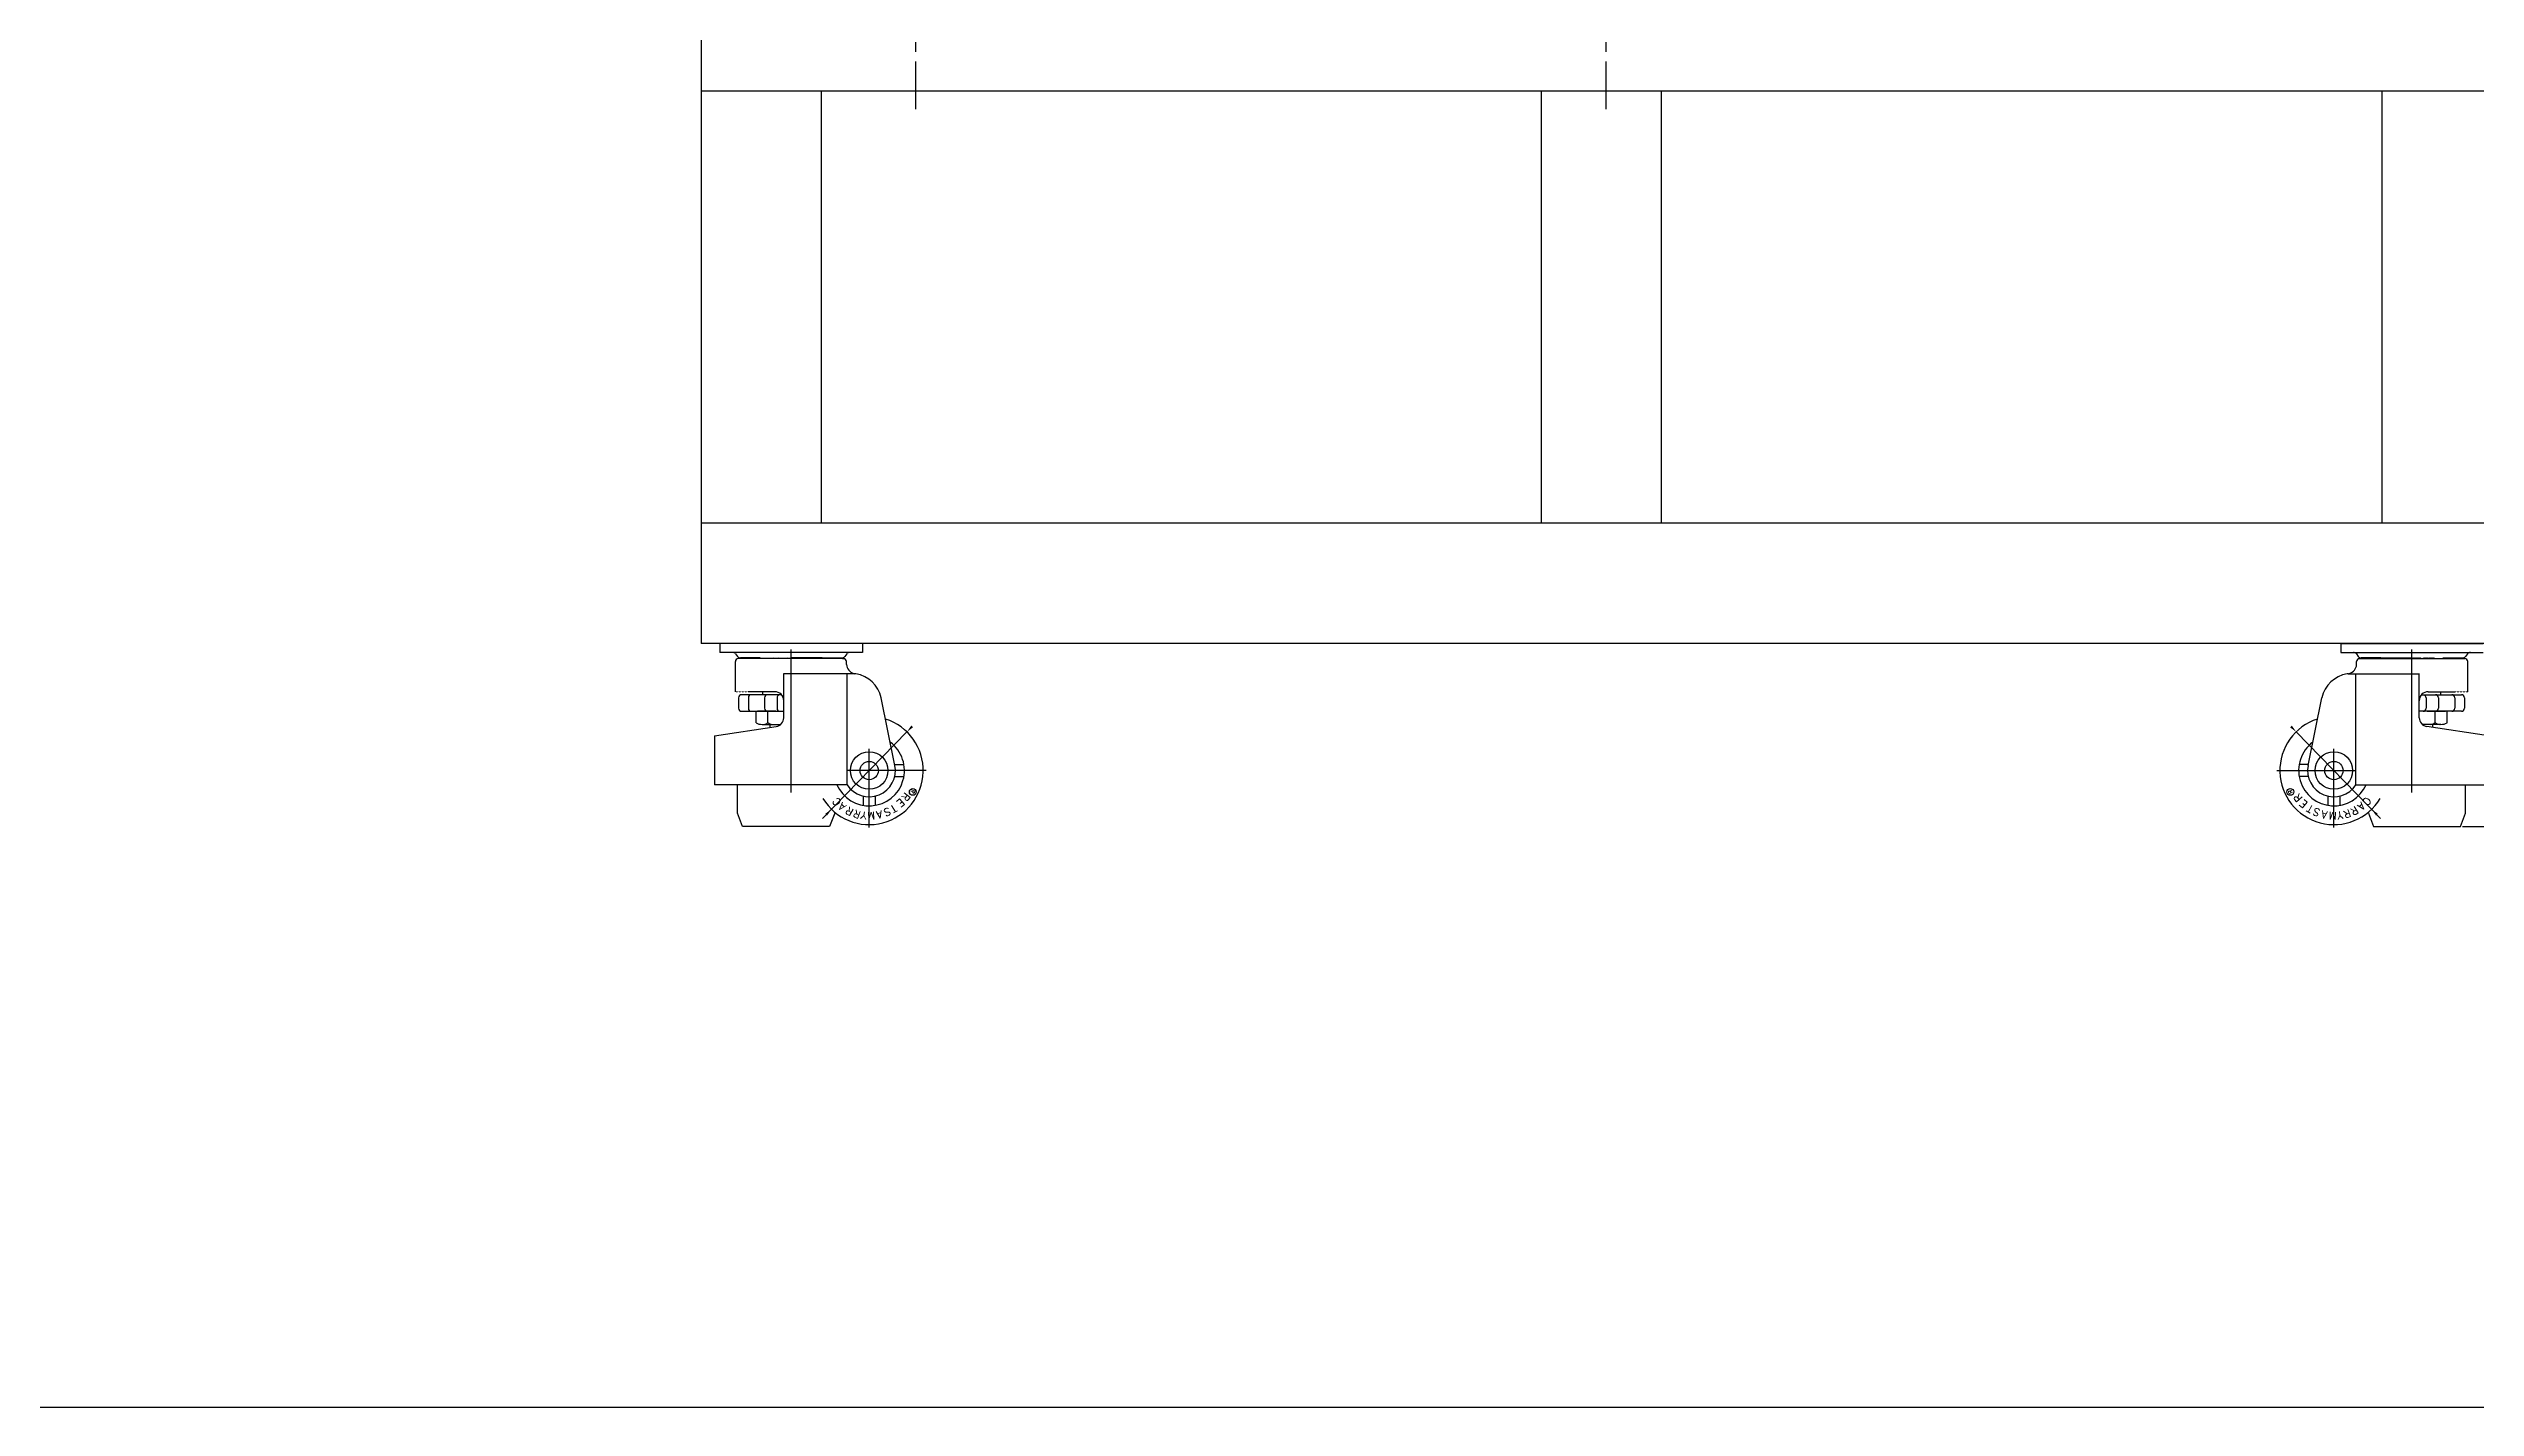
# Model space of a CAD drawing. Header units: millimetres. Extents: x 30636 to 38225, y -21023 to -5848.
# Drawn here: x 35798 to 37415, y -9767 to -8862 of the extents above; entities that cross this region are included whole.
import ezdxf

# ---------------------------------------------------------------- set-up
doc = ezdxf.new("R2010")
doc.units = ezdxf.units.MM
for name, pattern in [('CENTER', [50.8, 31.75, -6.35, 6.35, -6.35]), ('HIDDEN', [0.375, 0.25, -0.125]), ('SLD-실선', [0])]:
    doc.linetypes.add(name, pattern=pattern)
doc.layers.add('CL', color=1, linetype='CENTER')
doc.styles.add('ADESK1', font='simplex.shx')
doc.styles.add('ROMANS', font='romans.shx', dxfattribs={"height": 3})
doc.styles.get("Standard").update_dxf_attribs({"font": 'arial.ttf', "oblique": 15, "height": 10})
doc.dimstyles.new('ISO-25', dxfattribs={"dimtxt": 10, "dimasz": 2.5, "dimexe": 1.25, "dimexo": 0.625, "dimtad": 1, "dimtxsty": 'Standard', "dimcen": 2.5, "dimclrd": 1, "dimclre": 1, "dimclrt": 1, "dimadec": 0, "dimazin": 0, "dimtfac": 1, "dimtmove": 0, "dimatfit": 3, "dimfxl": 1, "dimtfillclr": 1, "dimarcsym": 0})

# ---------------------------------------------------------------- blocks, each defined once
blk = doc.blocks.new('*D1128')
at = {"color": 1, "lineweight": -2, "transparency": 16777216}
for p, q in [((37434.3, -8798), (37579.6, -8798)), ((37577.1, -8803), (37577.1, -9375)), ((37406.7, -9380), (37579.6, -9380))]:
    blk.add_line(p, q, dxfattribs=at)
at = {"color": 1, "transparency": 16777216}
for points in [[(37576.2, -8803), (37577.9, -8803), (37577.1, -8798)], [(37576.2, -9375), (37577.9, -9375), (37577.1, -9380)]]:
    blk.add_solid(points, dxfattribs=at)
at = {"layer": 'Defpoints', "color": 0, "transparency": 16777216}
for p in [(37433.1, -8798), (37405.4, -9380), (37577.1, -9380)]:
    blk.add_point(p, dxfattribs=at)
at = {"color": 1, "transparency": 16777216, "insert": (37565.8, -9089), "char_height": 20, "attachment_point": 5, "rotation": 90, "style": 'ADESK1'}
blk.add_mtext('582', dxfattribs=at)

msp = doc.modelspace()

# ---------------------------------------------------------------- linework, layer by layer
at = {"color": 1, "linetype": 'CENTER'}
for p, q in [((36376.0653, -8902.15238), (36376.0653, -8077.41833)), ((36836.0653, -8902.15238), (36836.0653, -8077.41833))]:
    msp.add_line(p, q, dxfattribs=at)
for p, q in [((36233.0653, -8797.98136), (36233.0653, -9257.98138)), ((36233.0653, -8889.98136), (37433.0653, -8889.98136)), ((36313.0653, -8889.98136), (36313.0653, -9177.98138)), ((36793.0653, -9177.98138), (36793.0653, -8889.98136)), ((36873.0653, -9177.98138), (36873.0653, -8889.98136)), ((37353.0653, -8889.98136), (37353.0653, -9177.98138)), ((36257.32548, -9370.94186), (36257.32548, -9352.12186)), ((37408.80513, -9370.94186), (37408.80513, -9352.12186))]:
    msp.add_line(p, q)
at = {"color": 7, "linetype": 'SLD-실선', "lineweight": 25}
for p, q in [((37433.0653, -9177.98138), (36233.0653, -9177.98138)), ((37433.0653, -9257.98138), (36233.0653, -9257.98138))]:
    msp.add_line(p, q, dxfattribs=at)
at = {"lineweight": 25}
for p, q in [((36273.0653, -9257.98138), (36245.60409, -9257.98138)), ((36340.52652, -9257.98138), (36293.0653, -9257.98138)), ((37325.60409, -9257.98138), (37373.0653, -9257.98138)), ((37393.0653, -9257.98138), (37420.52652, -9257.98138)), ((36272.45279, -9267.66138), (36259.30942, -9267.66138)), ((36313.67782, -9267.66138), (36326.82119, -9267.66138)), ((37352.45279, -9267.66138), (37339.30942, -9267.66138)), ((37393.67782, -9267.66138), (37406.82119, -9267.66138))]:
    msp.add_line(p, q, dxfattribs=at)
at = {"color": 0, "linetype": 'ByBlock', "lineweight": 25, "ltscale": 0.3}
for p, q in [((36245.60409, -9257.98138), (36245.60409, -9263.98387)), ((36340.52652, -9263.98387), (36245.60409, -9263.98387)), ((36256.05129, -9264.98387), (36257.30942, -9266.66138)), ((36330.07932, -9264.98387), (36328.82119, -9266.66138)), ((36340.52652, -9257.98138), (36340.52652, -9263.98387)), ((37325.60409, -9257.98138), (37325.60409, -9263.98387)), ((37325.60409, -9263.98387), (37420.52652, -9263.98387)), ((37336.05129, -9264.98387), (37337.30942, -9266.66138)), ((37410.07932, -9264.98387), (37408.82119, -9266.66138))]:
    msp.add_line(p, q, dxfattribs=at)
at = {"color": 7, "linetype": 'ByBlock', "lineweight": 25, "ltscale": 0.3}
for p, q in [((36293.0653, -9257.98138), (36269.94043, -9257.98138)), ((37373.0653, -9257.98138), (37396.19018, -9257.98138))]:
    msp.add_line(p, q, dxfattribs=at)
at = {"color": 6, "linetype": 'CENTER', "lineweight": -2, "ltscale": 3}
for p, q in [((36293.0653, -9357.22878), (36293.0653, -9255.60347)), ((37373.0653, -9357.22878), (37373.0653, -9255.60347)), ((36345.0653, -9380.62186), (36345.0653, -9328.12186)), ((37321.0653, -9380.62186), (37321.0653, -9328.12186)), ((36383.0653, -9342.62186), (36330.5653, -9342.62186)), ((37283.0653, -9342.62186), (37335.5653, -9342.62186))]:
    msp.add_line(p, q, dxfattribs=at)
at = {"color": 0, "linetype": 'ByBlock', "lineweight": -2, "ltscale": 0.3}
for p, q in [((36255.9153, -9290.12186), (36255.9153, -9270.12186)), ((36327.9153, -9268.12186), (36257.9153, -9268.12186)), ((36264.85517, -9268.12186), (36264.60017, -9267.66138)), ((36265.1981, -9268.12186), (36264.9431, -9267.66138)), ((36265.54103, -9268.12186), (36265.28603, -9267.66138)), ((36265.88396, -9268.12186), (36265.62896, -9267.66138)), ((36266.22689, -9268.12186), (36265.97189, -9267.66138)), ((36266.56982, -9268.12186), (36266.31482, -9267.66138)), ((36266.91275, -9268.12186), (36266.65774, -9267.66138)), ((36267.25567, -9268.12186), (36267.00067, -9267.66138)), ((36267.5986, -9268.12186), (36267.3436, -9267.66138)), ((36267.94153, -9268.12186), (36267.68653, -9267.66138)), ((36268.28446, -9268.12186), (36268.02946, -9267.66138)), ((36268.62739, -9268.12186), (36268.37239, -9267.66138)), ((36268.97032, -9268.12186), (36268.71532, -9267.66138)), ((36269.31325, -9268.12186), (36269.05825, -9267.66138)), ((36269.65618, -9268.12186), (36269.40118, -9267.66138)), ((36269.99911, -9268.12186), (36269.74411, -9267.66138)), ((36270.34204, -9268.12186), (36270.08703, -9267.66138)), ((36270.68496, -9268.12186), (36270.42996, -9267.66138)), ((36271.02789, -9268.12186), (36270.77289, -9267.66138)), ((36271.37082, -9268.12186), (36271.11582, -9267.66138)), ((36271.6228, -9267.95761), (36271.45875, -9267.66138)), ((36278.29725, -9267.95761), (36278.4613, -9267.66138)), ((36278.54923, -9268.12186), (36278.80423, -9267.66138)), ((36278.89215, -9268.12186), (36279.14716, -9267.66138)), ((36279.23508, -9268.12186), (36279.49009, -9267.66138)), ((36279.57801, -9268.12186), (36279.83301, -9267.66138)), ((36279.92094, -9268.12186), (36280.17594, -9267.66138)), ((36280.26387, -9268.12186), (36280.51887, -9267.66138)), ((36280.6068, -9268.12186), (36280.8618, -9267.66138)), ((36280.94973, -9268.12186), (36281.20473, -9267.66138)), ((36281.29266, -9268.12186), (36281.54766, -9267.66138)), ((36281.63559, -9268.12186), (36281.89059, -9267.66138)), ((36281.97852, -9268.12186), (36282.23352, -9267.66138)), ((36282.32144, -9268.12186), (36282.57645, -9267.66138)), ((36282.66437, -9268.12186), (36282.91938, -9267.66138)), ((36283.0073, -9268.12186), (36283.2623, -9267.66138)), ((36283.35023, -9268.12186), (36283.60523, -9267.66138)), ((36283.69316, -9268.12186), (36283.94816, -9267.66138)), ((36284.03609, -9268.12186), (36284.29109, -9267.66138)), ((36284.37902, -9268.12186), (36284.63402, -9267.66138)), ((36284.72195, -9268.12186), (36284.97695, -9267.66138)), ((36285.06488, -9268.12186), (36285.31988, -9267.66138)), ((36287.16615, -9267.95761), (36287.3302, -9267.66138)), ((36287.41812, -9268.12186), (36287.67312, -9267.66138)), ((36287.76105, -9268.12186), (36288.01605, -9267.66138)), ((36288.10398, -9268.12186), (36288.35898, -9267.66138)), ((36288.1653, -9307.46163), (36288.1653, -9278.10176)), ((36335.17583, -9278.12186), (36288.1653, -9278.12186)), ((36288.44691, -9268.12186), (36288.70191, -9267.66138)), ((36288.78984, -9268.12186), (36289.04484, -9267.66138)), ((36289.13277, -9268.12186), (36289.38777, -9267.66138)), ((36289.4757, -9268.12186), (36289.7307, -9267.66138)), ((36289.81863, -9268.12186), (36290.07363, -9267.66138)), ((36290.16156, -9268.12186), (36290.41656, -9267.66138)), ((36290.50448, -9268.12186), (36290.75949, -9267.66138)), ((36290.84741, -9268.12186), (36291.10241, -9267.66138)), ((36291.19034, -9268.12186), (36291.44534, -9267.66138)), ((36291.53327, -9268.12186), (36291.78827, -9267.66138)), ((36291.8762, -9268.12186), (36292.1312, -9267.66138)), ((36292.21913, -9268.12186), (36292.47413, -9267.66138)), ((36292.56206, -9268.12186), (36292.81706, -9267.66138)), ((36292.90499, -9268.12186), (36293.15999, -9267.66138)), ((36293.24792, -9268.12186), (36293.50292, -9267.66138)), ((36293.59085, -9268.12186), (36293.84585, -9267.66138)), ((36293.93377, -9268.12186), (36294.18878, -9267.66138)), ((36296.37803, -9267.95761), (36296.54208, -9267.66138)), ((36296.63001, -9268.12186), (36296.88501, -9267.66138)), ((36296.97294, -9268.12186), (36297.22794, -9267.66138)), ((36297.31587, -9268.12186), (36297.57087, -9267.66138)), ((36297.6588, -9268.12186), (36297.9138, -9267.66138)), ((36298.00172, -9268.12186), (36298.25673, -9267.66138)), ((36298.34465, -9268.12186), (36298.59965, -9267.66138)), ((36298.68758, -9268.12186), (36298.94258, -9267.66138)), ((36299.03051, -9268.12186), (36299.28551, -9267.66138)), ((36299.37344, -9268.12186), (36299.62844, -9267.66138)), ((36299.71637, -9268.12186), (36299.97137, -9267.66138)), ((36300.0593, -9268.12186), (36300.3143, -9267.66138)), ((36300.40223, -9268.12186), (36300.65723, -9267.66138)), ((36300.74516, -9268.12186), (36301.00016, -9267.66138)), ((36301.08809, -9268.12186), (36301.34309, -9267.66138)), ((36301.43101, -9268.12186), (36301.68602, -9267.66138)), ((36301.77394, -9268.12186), (36302.02894, -9267.66138)), ((36302.11687, -9268.12186), (36302.37187, -9267.66138)), ((36302.4598, -9268.12186), (36302.7148, -9267.66138)), ((36302.80273, -9268.12186), (36303.05773, -9267.66138)), ((36303.14566, -9268.12186), (36303.40066, -9267.66138)), ((36305.29593, -9267.95761), (36305.45997, -9267.66138)), ((36305.5479, -9268.12186), (36305.8029, -9267.66138)), ((36305.89083, -9268.12186), (36306.14583, -9267.66138)), ((36306.23376, -9268.12186), (36306.48876, -9267.66138)), ((36306.57669, -9268.12186), (36306.83169, -9267.66138)), ((36306.91962, -9268.12186), (36307.17462, -9267.66138)), ((36307.26255, -9268.12186), (36307.51755, -9267.66138)), ((36307.60548, -9268.12186), (36307.86048, -9267.66138)), ((36307.9484, -9268.12186), (36308.20341, -9267.66138)), ((36308.29133, -9268.12186), (36308.54633, -9267.66138)), ((36308.63426, -9268.12186), (36308.88926, -9267.66138)), ((36308.97719, -9268.12186), (36309.23219, -9267.66138)), ((36309.32012, -9268.12186), (36309.57512, -9267.66138)), ((36309.66305, -9268.12186), (36309.91805, -9267.66138)), ((36310.00598, -9268.12186), (36310.26098, -9267.66138)), ((36310.34891, -9268.12186), (36310.60391, -9267.66138)), ((36310.69184, -9268.12186), (36310.94684, -9267.66138)), ((36311.03477, -9268.12186), (36311.28977, -9267.66138)), ((36311.37769, -9268.12186), (36311.6327, -9267.66138)), ((36311.72062, -9268.12186), (36311.97562, -9267.66138)), ((36312.06355, -9268.12186), (36312.31855, -9267.66138)), ((36314.50781, -9267.95761), (36314.67186, -9267.66138)), ((36314.75979, -9268.12186), (36315.01479, -9267.66138)), ((36315.10272, -9268.12186), (36315.35772, -9267.66138)), ((36315.44564, -9268.12186), (36315.70065, -9267.66138)), ((36315.78857, -9268.12186), (36316.04357, -9267.66138)), ((36316.1315, -9268.12186), (36316.3865, -9267.66138)), ((36316.47443, -9268.12186), (36316.72943, -9267.66138)), ((36316.81736, -9268.12186), (36317.07236, -9267.66138)), ((36317.16029, -9268.12186), (36317.41529, -9267.66138)), ((36317.50322, -9268.12186), (36317.75822, -9267.66138)), ((36317.84615, -9268.12186), (36318.10115, -9267.66138)), ((36318.18908, -9268.12186), (36318.44408, -9267.66138)), ((36318.53201, -9268.12186), (36318.78701, -9267.66138)), ((36318.87493, -9268.12186), (36319.12994, -9267.66138)), ((36319.21786, -9268.12186), (36319.47286, -9267.66138)), ((36319.56079, -9268.12186), (36319.81579, -9267.66138)), ((36319.90372, -9268.12186), (36320.15872, -9267.66138)), ((36320.24665, -9268.12186), (36320.50165, -9267.66138)), ((36320.58958, -9268.12186), (36320.84458, -9267.66138)), ((36320.93251, -9268.12186), (36321.18751, -9267.66138)), ((36321.27544, -9268.12186), (36321.53044, -9267.66138)), ((36329.9153, -9272.12186), (36329.9153, -9270.12186)), ((36330.36837, -9352.12186), (36330.36837, -9278.12186)), ((36335.58936, -9278.12186), (36335.17583, -9278.12186)), ((37330.54125, -9278.12186), (37330.95478, -9278.12186)), ((37330.95478, -9278.12186), (37377.9653, -9278.12186)), ((37335.76224, -9352.12186), (37335.76224, -9278.12186)), ((37336.2153, -9272.12186), (37336.2153, -9270.12186)), ((37338.2153, -9268.12186), (37408.2153, -9268.12186)), ((37344.85517, -9268.12186), (37344.60017, -9267.66138)), ((37345.1981, -9268.12186), (37344.9431, -9267.66138)), ((37345.54103, -9268.12186), (37345.28603, -9267.66138)), ((37345.88396, -9268.12186), (37345.62896, -9267.66138)), ((37346.22689, -9268.12186), (37345.97189, -9267.66138)), ((37346.56982, -9268.12186), (37346.31482, -9267.66138)), ((37346.91275, -9268.12186), (37346.65774, -9267.66138)), ((37347.25567, -9268.12186), (37347.00067, -9267.66138)), ((37347.5986, -9268.12186), (37347.3436, -9267.66138)), ((37347.94153, -9268.12186), (37347.68653, -9267.66138)), ((37348.28446, -9268.12186), (37348.02946, -9267.66138)), ((37348.62739, -9268.12186), (37348.37239, -9267.66138)), ((37348.97032, -9268.12186), (37348.71532, -9267.66138)), ((37349.31325, -9268.12186), (37349.05825, -9267.66138)), ((37349.65618, -9268.12186), (37349.40118, -9267.66138)), ((37349.99911, -9268.12186), (37349.74411, -9267.66138)), ((37350.34204, -9268.12186), (37350.08703, -9267.66138)), ((37350.68496, -9268.12186), (37350.42996, -9267.66138)), ((37351.02789, -9268.12186), (37350.77289, -9267.66138)), ((37351.37082, -9268.12186), (37351.11582, -9267.66138)), ((37351.6228, -9267.95761), (37351.45875, -9267.66138)), ((37354.06706, -9268.12186), (37353.81206, -9267.66138)), ((37354.40999, -9268.12186), (37354.15498, -9267.66138)), ((37354.75291, -9268.12186), (37354.49791, -9267.66138)), ((37355.09584, -9268.12186), (37354.84084, -9267.66138)), ((37355.43877, -9268.12186), (37355.18377, -9267.66138)), ((37355.7817, -9268.12186), (37355.5267, -9267.66138)), ((37356.12463, -9268.12186), (37355.86963, -9267.66138)), ((37356.46756, -9268.12186), (37356.21256, -9267.66138)), ((37356.81049, -9268.12186), (37356.55549, -9267.66138)), ((37357.15342, -9268.12186), (37356.89842, -9267.66138)), ((37357.49635, -9268.12186), (37357.24135, -9267.66138)), ((37357.83928, -9268.12186), (37357.58427, -9267.66138)), ((37358.1822, -9268.12186), (37357.9272, -9267.66138)), ((37358.52513, -9268.12186), (37358.27013, -9267.66138)), ((37358.86806, -9268.12186), (37358.61306, -9267.66138)), ((37359.21099, -9268.12186), (37358.95599, -9267.66138)), ((37359.55392, -9268.12186), (37359.29892, -9267.66138)), ((37359.89685, -9268.12186), (37359.64185, -9267.66138)), ((37360.23978, -9268.12186), (37359.98478, -9267.66138)), ((37360.58271, -9268.12186), (37360.32771, -9267.66138)), ((37360.83468, -9267.95761), (37360.67064, -9267.66138)), ((37362.98495, -9268.12186), (37362.72995, -9267.66138)), ((37363.32788, -9268.12186), (37363.07288, -9267.66138)), ((37363.67081, -9268.12186), (37363.41581, -9267.66138)), ((37364.01374, -9268.12186), (37363.75874, -9267.66138)), ((37364.35667, -9268.12186), (37364.10166, -9267.66138)), ((37364.69959, -9268.12186), (37364.44459, -9267.66138)), ((37365.04252, -9268.12186), (37364.78752, -9267.66138)), ((37365.38545, -9268.12186), (37365.13045, -9267.66138)), ((37365.72838, -9268.12186), (37365.47338, -9267.66138)), ((37366.07131, -9268.12186), (37365.81631, -9267.66138)), ((37366.41424, -9268.12186), (37366.15924, -9267.66138)), ((37366.75717, -9268.12186), (37366.50217, -9267.66138)), ((37367.1001, -9268.12186), (37366.8451, -9267.66138)), ((37367.44303, -9268.12186), (37367.18803, -9267.66138)), ((37367.78596, -9268.12186), (37367.53095, -9267.66138)), ((37368.12888, -9268.12186), (37367.87388, -9267.66138)), ((37368.47181, -9268.12186), (37368.21681, -9267.66138)), ((37368.81474, -9268.12186), (37368.55974, -9267.66138)), ((37369.15767, -9268.12186), (37368.90267, -9267.66138)), ((37369.5006, -9268.12186), (37369.2456, -9267.66138)), ((37369.75258, -9267.95761), (37369.58853, -9267.66138)), ((37372.19683, -9268.12186), (37371.94183, -9267.66138)), ((37372.53976, -9268.12186), (37372.28476, -9267.66138)), ((37372.88269, -9268.12186), (37372.62769, -9267.66138)), ((37373.22562, -9268.12186), (37372.97062, -9267.66138)), ((37373.56855, -9268.12186), (37373.31355, -9267.66138)), ((37373.91148, -9268.12186), (37373.65648, -9267.66138)), ((37374.25441, -9268.12186), (37373.99941, -9267.66138)), ((37374.59734, -9268.12186), (37374.34234, -9267.66138)), ((37374.94027, -9268.12186), (37374.68527, -9267.66138)), ((37375.2832, -9268.12186), (37375.02819, -9267.66138)), ((37375.62612, -9268.12186), (37375.37112, -9267.66138)), ((37375.96905, -9268.12186), (37375.71405, -9267.66138)), ((37376.31198, -9268.12186), (37376.05698, -9267.66138)), ((37376.65491, -9268.12186), (37376.39991, -9267.66138)), ((37376.99784, -9268.12186), (37376.74284, -9267.66138)), ((37377.34077, -9268.12186), (37377.08577, -9267.66138)), ((37377.6837, -9268.12186), (37377.4287, -9267.66138)), ((37378.02663, -9268.12186), (37377.77163, -9267.66138)), ((37377.9653, -9307.46163), (37377.9653, -9278.10176)), ((37378.36956, -9268.12186), (37378.11456, -9267.66138)), ((37378.71249, -9268.12186), (37378.45748, -9267.66138)), ((37378.96446, -9267.95761), (37378.80041, -9267.66138)), ((37381.06573, -9268.12186), (37380.81073, -9267.66138)), ((37381.40866, -9268.12186), (37381.15366, -9267.66138)), ((37381.75159, -9268.12186), (37381.49659, -9267.66138)), ((37382.09452, -9268.12186), (37381.83952, -9267.66138)), ((37382.43745, -9268.12186), (37382.18245, -9267.66138)), ((37382.78038, -9268.12186), (37382.52538, -9267.66138)), ((37383.12331, -9268.12186), (37382.8683, -9267.66138)), ((37383.46624, -9268.12186), (37383.21123, -9267.66138)), ((37383.80916, -9268.12186), (37383.55416, -9267.66138)), ((37384.15209, -9268.12186), (37383.89709, -9267.66138)), ((37384.49502, -9268.12186), (37384.24002, -9267.66138)), ((37384.83795, -9268.12186), (37384.58295, -9267.66138)), ((37385.18088, -9268.12186), (37384.92588, -9267.66138)), ((37385.52381, -9268.12186), (37385.26881, -9267.66138)), ((37385.86674, -9268.12186), (37385.61174, -9267.66138)), ((37386.20967, -9268.12186), (37385.95467, -9267.66138)), ((37386.5526, -9268.12186), (37386.29759, -9267.66138)), ((37386.89553, -9268.12186), (37386.64052, -9267.66138)), ((37387.23845, -9268.12186), (37386.98345, -9267.66138)), ((37387.58138, -9268.12186), (37387.32638, -9267.66138)), ((37387.83336, -9267.95761), (37387.66931, -9267.66138)), ((37394.50781, -9267.95761), (37394.67186, -9267.66138)), ((37394.75979, -9268.12186), (37395.01479, -9267.66138)), ((37395.10272, -9268.12186), (37395.35772, -9267.66138)), ((37395.44564, -9268.12186), (37395.70065, -9267.66138)), ((37395.78857, -9268.12186), (37396.04357, -9267.66138)), ((37396.1315, -9268.12186), (37396.3865, -9267.66138)), ((37396.47443, -9268.12186), (37396.72943, -9267.66138)), ((37396.81736, -9268.12186), (37397.07236, -9267.66138)), ((37397.16029, -9268.12186), (37397.41529, -9267.66138)), ((37397.50322, -9268.12186), (37397.75822, -9267.66138)), ((37397.84615, -9268.12186), (37398.10115, -9267.66138)), ((37398.18908, -9268.12186), (37398.44408, -9267.66138)), ((37398.53201, -9268.12186), (37398.78701, -9267.66138)), ((37398.87493, -9268.12186), (37399.12994, -9267.66138)), ((37399.21786, -9268.12186), (37399.47286, -9267.66138)), ((37399.56079, -9268.12186), (37399.81579, -9267.66138)), ((37399.90372, -9268.12186), (37400.15872, -9267.66138)), ((37400.24665, -9268.12186), (37400.50165, -9267.66138)), ((37400.58958, -9268.12186), (37400.84458, -9267.66138)), ((37400.93251, -9268.12186), (37401.18751, -9267.66138)), ((37401.27544, -9268.12186), (37401.53044, -9267.66138)), ((37410.2153, -9290.12186), (37410.2153, -9270.12186)), ((36282.1653, -9290.12186), (36264.4153, -9290.12186)), ((36362.22023, -9339.16374), (36353.14061, -9294.12186)), ((37303.91038, -9339.16374), (37312.99, -9294.12186)), ((37383.9653, -9290.12186), (37401.7153, -9290.12186)), ((36242.0653, -9319.62186), (36283.06319, -9313.39407)), ((36273.70752, -9311.90556), (36286.19662, -9311.90556)), ((37392.42309, -9311.90556), (37379.93399, -9311.90556)), ((37424.0653, -9319.62186), (37383.06742, -9313.39407)), ((36242.0653, -9319.62186), (36242.0653, -9352.12186)), ((36330.36837, -9352.12186), (36242.0653, -9352.12186)), ((37335.76224, -9352.12186), (37424.0653, -9352.12186))]:
    msp.add_line(p, q, dxfattribs=at)
at = {"color": 7, "lineweight": 25}
for p, q in [((36313.67782, -9267.66138), (36293.0653, -9267.66138)), ((37352.45279, -9267.66138), (37373.0653, -9267.66138))]:
    msp.add_line(p, q, dxfattribs=at)
at = {"color": 7, "linetype": 'ByBlock', "lineweight": 18, "ltscale": 0.3}
for p, q in [((36307.8528, -9268.12186), (36298.69726, -9268.12186)), ((37358.2778, -9268.12186), (37367.43335, -9268.12186))]:
    msp.add_line(p, q, dxfattribs=at)
at = {"color": 7, "linetype": 'Continuous', "lineweight": 25, "ltscale": 0.3}
for p, q in [((36313.61532, -9267.66138), (36308.50125, -9267.66138)), ((37352.51529, -9267.66138), (37357.62936, -9267.66138))]:
    msp.add_line(p, q, dxfattribs=at)
at = {"color": 5, "linetype": 'ByBlock', "lineweight": -2, "ltscale": 0.3}
for p, q in [((36335.17583, -9278.12186), (36334.9153, -9278.12186)), ((37330.95478, -9278.12186), (37331.2153, -9278.12186))]:
    msp.add_line(p, q, dxfattribs=at)
at = {"color": 0, "linetype": 'HIDDEN', "lineweight": 18, "ltscale": 0.3}
for p, q in [((36264.4153, -9290.12186), (36255.9153, -9290.12186)), ((37401.7153, -9290.12186), (37410.2153, -9290.12186))]:
    msp.add_line(p, q, dxfattribs=at)
at = {"color": 0, "ltscale": 0.5}
for p, q in [((36258.06585, -9294.16138), (36258.06585, -9301.16138)), ((36286.67248, -9292.16138), (36260.06585, -9292.16138)), ((36264.58024, -9294.16138), (36264.58024, -9301.16138)), ((36275.37365, -9294.16138), (36275.37365, -9301.16138)), ((36283.65141, -9294.16138), (36283.65141, -9301.16138)), ((37379.45813, -9292.16138), (37406.06476, -9292.16138)), ((37382.4792, -9294.16138), (37382.4792, -9301.16138)), ((37390.75696, -9294.16138), (37390.75696, -9301.16138)), ((37401.55037, -9294.16138), (37401.55037, -9301.16138)), ((37408.06476, -9294.16138), (37408.06476, -9301.16138)), ((36260.06585, -9303.16138), (36288.1653, -9303.16138)), ((37406.06476, -9303.16138), (37377.9653, -9303.16138))]:
    msp.add_line(p, q, dxfattribs=at)
at = {"color": 0, "lineweight": -2, "ltscale": 0.3}
for p, q in [((36274.0653, -9290.12186), (36274.0653, -9292.16138)), ((37392.0653, -9290.12186), (37392.0653, -9292.16138))]:
    msp.add_line(p, q, dxfattribs=at)
at = {"color": 0, "linetype": 'ByBlock', "ltscale": 0.3}
for p, q in [((36269.68887, -9310.88201), (36269.68887, -9303.16138)), ((36282.94436, -9303.16138), (36270.69436, -9303.16138)), ((36277.6333, -9310.55492), (36277.6333, -9303.16138)), ((36279.14283, -9313.98959), (36279.14283, -9311.90556)), ((37383.18625, -9303.16138), (37395.43625, -9303.16138)), ((37386.98778, -9313.98959), (37386.98778, -9311.90556)), ((37388.4973, -9310.55492), (37388.4973, -9303.16138)), ((37396.44174, -9310.88201), (37396.44174, -9303.16138))]:
    msp.add_line(p, q, dxfattribs=at)
at = {"color": 0, "linetype": 'ByBlock', "lineweight": 13, "ltscale": 0.3}
for p, q in [((36313.96084, -9374.50918), (36370.20285, -9316.85164)), ((37352.16977, -9374.50918), (37295.92776, -9316.85164)), ((36318.1821, -9370.18167), (36316.43644, -9371.97127)), ((37347.94851, -9370.18167), (37349.69417, -9371.97127))]:
    msp.add_line(p, q, dxfattribs=at)
at = {"color": 0, "linetype": 'ByBlock', "lineweight": -2, "ltscale": 0.5}
for p, q in [((36260.7153, -9379.98138), (36257.32548, -9370.94186)), ((36322.10513, -9370.94186), (36318.7153, -9379.98138)), ((37344.02548, -9370.94186), (37347.4153, -9379.98138)), ((37405.4153, -9379.98138), (37408.80513, -9370.94186)), ((36318.7153, -9379.98138), (36260.7153, -9379.98138)), ((37347.4153, -9379.98138), (37405.4153, -9379.98138))]:
    msp.add_line(p, q, dxfattribs=at)
msp.add_lwpolyline([(33175.20299, -5848.02774), (38224.80745, -5848.02774), (38224.80745, -9766.72826), (33175.20299, -9766.72826)], close=True)
at = {"color": 7, "linetype": 'Continuous'}
for centre, radius in [((36345.0653, -9342.62186), 12.5), ((37321.0653, -9342.62186), 12.5), ((36345.0653, -9342.62186), 6.1), ((37321.0653, -9342.62186), 6.1)]:
    msp.add_circle(centre, radius, dxfattribs=at)
at = {"color": 5, "linetype": 'ByBlock'}
for centre in [(36374.09543, -9356.8804), (37292.03518, -9356.8804)]:
    msp.add_circle(centre, 2.25, dxfattribs=at)
at = {"color": 0, "linetype": 'ByBlock', "lineweight": 25, "ltscale": 0.3}
for centre, start, end in [((36254.05129, -9266.48387), 36.86989765, 90), ((36332.07932, -9266.48387), 90, 143.13010235), ((37334.05129, -9266.48387), 36.86989765, 90), ((37412.07932, -9266.48387), 90, 143.13010235), ((36259.30942, -9265.16138), 216.86989765, 270), ((36326.82119, -9265.16138), 270, 323.13010235), ((37339.30942, -9265.16138), 216.86989765, 270), ((37406.82119, -9265.16138), 270, 323.13010235)]:
    msp.add_arc(centre, 2.5, start, end, dxfattribs=at)
at = {"color": 0, "linetype": 'ByBlock', "lineweight": -2, "ltscale": 0.3}
for centre, radius, start, end in [((36257.9153, -9270.12186), 2, 90, 180), ((36268.0653, -9267.72638), 3.565, 178.95527853, 186.36909954), ((36268.0653, -9267.72638), 3.565, 353.63090046, 1.04472147), ((36281.85474, -9267.72638), 3.565, 178.95527853, 186.36909954), ((36281.85474, -9267.72638), 3.565, 353.63090046, 1.04472147), ((36290.72364, -9267.72638), 3.565, 178.95527853, 186.36909954), ((36290.72364, -9267.72638), 3.565, 353.63090046, 1.04472147), ((36299.93553, -9267.72638), 3.565, 178.95527853, 186.36909954), ((36299.93553, -9267.72638), 3.565, 353.63090046, 1.04472147), ((36308.85342, -9267.72638), 3.565, 178.95527853, 186.36909954), ((36308.85342, -9267.72638), 3.565, 353.63090046, 1.04472147), ((36318.0653, -9267.72638), 3.565, 178.95527853, 186.36909954), ((36318.0653, -9267.72638), 3.565, 353.63090046, 1.04472147), ((36327.9153, -9270.12186), 2, 0, 90), ((36336.87827, -9271.40272), 7, 185.89660584, 251.26364547), ((36335.17583, -9276.42186), 1.7, 251.26364547, 270), ((36335.58936, -9282.12186), 4, 80.16264506, 90), ((36332.68488, -9298.8719), 21, 13.07301614, 80.16264506), ((37333.44573, -9298.8719), 21, 99.83735494, 166.92698386), ((37330.54125, -9282.12186), 4, 90, 99.83735494), ((37330.95478, -9276.42186), 1.7, 270, 288.73635453), ((37329.25234, -9271.40272), 7, 288.73635453, 354.10339416), ((37338.2153, -9270.12186), 2, 90, 180), ((37348.0653, -9267.72638), 3.565, 178.95527853, 186.36909954), ((37348.0653, -9267.72638), 3.565, 353.63090046, 1.04472147), ((37357.27719, -9267.72638), 3.565, 178.95527853, 186.36909954), ((37357.27719, -9267.72638), 3.565, 353.63090046, 1.04472147), ((37366.19508, -9267.72638), 3.565, 178.95527853, 186.36909954), ((37366.19508, -9267.72638), 3.565, 353.63090046, 1.04472147), ((37375.40697, -9267.72638), 3.565, 178.95527853, 186.36909954), ((37375.40697, -9267.72638), 3.565, 353.63090046, 1.04472147), ((37384.27586, -9267.72638), 3.565, 178.95527853, 186.36909954), ((37384.27586, -9267.72638), 3.565, 353.63090046, 1.04472147), ((37398.0653, -9267.72638), 3.565, 178.95527853, 186.36909954), ((37398.0653, -9267.72638), 3.565, 353.63090046, 1.04472147), ((37408.2153, -9270.12186), 2, 0, 90), ((36260.06585, -9294.16138), 2, 90, 180), ((36266.58024, -9294.16138), 2, 90, 180), ((36277.37365, -9294.16138), 2, 90, 180), ((36282.1653, -9296.12186), 6, 0, 90), ((36285.65141, -9294.16138), 2, 111.98870321, 180), ((37383.9653, -9296.12186), 6, 90, 180), ((37380.4792, -9294.16138), 2, 0, 68.01129679), ((37388.75696, -9294.16138), 2, 0, 90), ((37399.55037, -9294.16138), 2, 0, 90), ((37406.06476, -9294.16138), 2, 0, 90), ((36260.06585, -9301.16138), 2, 180, 270), ((36266.58024, -9301.16138), 2, 180, 270), ((36273.66109, -9303.68711), 8.21858, 241.09742434, 270.32369901), ((36274.66377, -9307.96689), 3.93904, 270.78629299, 318.92698601), ((36277.37365, -9301.16138), 2, 180, 270), ((36280.60284, -9307.96689), 3.93904, 221.07301399, 269.21370701), ((36282.1653, -9307.46163), 6, 278.60647352, 0), ((36285.65141, -9301.16138), 2, 180, 270), ((37383.9653, -9307.46163), 6, 180, 261.39352648), ((37380.4792, -9301.16138), 2, 270, 0), ((37385.52777, -9307.96689), 3.93904, 270.78629299, 318.92698601), ((37391.46684, -9307.96689), 3.93904, 221.07301399, 269.21370701), ((37388.75696, -9301.16138), 2, 270, 0), ((37392.46952, -9303.68711), 8.21858, 269.67630099, 298.90257566), ((37399.55037, -9301.16138), 2, 270, 0), ((37406.06476, -9301.16138), 2, 270, 0), ((36345.0653, -9342.62186), 17.5, 212.87834956, 11.39704303), ((37321.0653, -9342.62186), 17.5, 168.60295697, 327.12165044)]:
    msp.add_arc(centre, radius, start, end, dxfattribs=at)
at = {"color": 0, "lineweight": 18, "ltscale": 0.3}
for centre, start, end in [((36257.9153, -9270.12186), 90, 180), ((37408.2153, -9270.12186), 0, 90)]:
    msp.add_arc(centre, 2, start, end, dxfattribs=at)
at = {"color": 0, "linetype": 'Continuous'}
for centre, radius, start, end in [((36345.0653, -9342.62186), 36, 210.99657118, 72.31174797), ((37321.0653, -9342.62186), 36, 107.68825203, 329.00342882), ((36345.0653, -9342.62186), 23.5, 203.84447002, 53.26534925), ((37321.0653, -9342.62186), 23.5, 126.73465075, 336.15552998)]:
    msp.add_arc(centre, radius, start, end, dxfattribs=at)
at = {"color": 0, "linetype": 'ByBlock', "lineweight": 25, "ltscale": 0.3}
for p in [(36327.4153, -9268.12186), (36327.4153, -9268.12186), (36327.4153, -9268.12186), (36327.4153, -9268.12186), (36327.9153, -9268.12186), (37338.2153, -9268.12186), (37338.7153, -9268.12186), (37338.7153, -9268.12186), (37338.7153, -9268.12186), (37338.7153, -9268.12186)]:
    msp.add_point(p, dxfattribs=at)
at = {"color": 0, "linetype": 'ByBlock', "lineweight": 13, "ltscale": 0.3}
for points in [[(36373.09764, -9312.69055), (36374.2907, -9313.85433), (36370.20285, -9316.85164)], [(37293.03297, -9312.69055), (37291.83991, -9313.85433), (37295.92776, -9316.85164)], [(36315.83991, -9371.38938), (36317.03297, -9372.55316), (36319.92776, -9368.39207)], [(37350.2907, -9371.38938), (37349.09764, -9372.55316), (37346.20285, -9368.39207)]]:
    msp.add_solid(points, dxfattribs=at)
at = {"layer": 'CL', "color": 0, "linetype": 'Continuous'}
for p, q in [((36362.10203, -9346.62186), (36368.22238, -9346.62186)), ((36362.111, -9338.62186), (36368.22238, -9338.62186)), ((37304.01961, -9338.62186), (37297.90823, -9338.62186)), ((37304.02858, -9346.62186), (37297.90823, -9346.62186)), ((36341.0653, -9359.65858), (36341.0653, -9365.77893)), ((36349.0653, -9359.65858), (36349.0653, -9365.77893)), ((37317.0653, -9359.65858), (37317.0653, -9365.77893)), ((37325.0653, -9359.65858), (37325.0653, -9365.77893))]:
    msp.add_line(p, q, dxfattribs=at)
at = {"layer": 'Defpoints', "color": 0, "linetype": 'ByBlock', "lineweight": 18, "ltscale": 0.3}
for p in [(36258.4153, -9268.12186), (36258.4153, -9268.12186), (36258.4153, -9268.12186), (36258.4153, -9268.12186), (36258.4153, -9268.12186), (36258.4153, -9268.12186), (36258.4153, -9268.12186), (36258.4153, -9268.12186), (36258.4153, -9268.12186), (36258.4153, -9268.12186), (36258.4153, -9268.12186), (36258.4153, -9268.12186), (37407.7153, -9268.12186), (37407.7153, -9268.12186), (37407.7153, -9268.12186), (37407.7153, -9268.12186), (37407.7153, -9268.12186), (37407.7153, -9268.12186), (37407.7153, -9268.12186), (37407.7153, -9268.12186), (37407.7153, -9268.12186), (37407.7153, -9268.12186), (37407.7153, -9268.12186), (37407.7153, -9268.12186)]:
    msp.add_point(p, dxfattribs=at)
at = {"layer": 'Defpoints', "color": 7, "linetype": 'ByBlock', "lineweight": 18, "ltscale": 0.3}
for p in [(36280.79648, -9268.12186), (36280.91663, -9268.12186), (36289.66538, -9268.12186), (36289.78553, -9268.12186), (36298.87726, -9268.12186), (36298.99741, -9268.12186), (36307.9153, -9268.12186), (37358.2153, -9268.12186), (37367.1332, -9268.12186), (37367.25335, -9268.12186), (37376.34508, -9268.12186), (37376.46523, -9268.12186), (37385.21398, -9268.12186), (37385.33413, -9268.12186), (36362.4153, -9342.62186), (36362.4153, -9342.62186), (36362.4153, -9342.62186), (37303.7153, -9342.62186), (37303.7153, -9342.62186), (37303.7153, -9342.62186)]:
    msp.add_point(p, dxfattribs=at)
at = {"layer": 'Defpoints', "color": 2, "linetype": 'ByBlock', "lineweight": 18, "ltscale": 0.3}
for p in [(36259.9153, -9290.12186), (37406.2153, -9290.12186)]:
    msp.add_point(p, dxfattribs=at)
at = {"layer": 'Defpoints', "color": 7, "linetype": 'Continuous', "lineweight": 18, "ltscale": 0.3}
for p in [(36251.9153, -9352.12186), (37414.2153, -9352.12186)]:
    msp.add_point(p, dxfattribs=at)

# ---------------------------------------------------------------- texts
at = {"color": 5, "linetype": 'ByBlock', "style": 'ROMANS'}
for s, height, rotation, p in [('C', 5, 128.59430824, (36326.6908, -9363.68432)), ('E', 5, 220.59430824, (36365.9768, -9360.94298)), ('R', 5, 230.59430824, (36368.98419, -9356.85061)), ('R', 2.5, 246.59977538, (36373.4853, -9355.03276)), ('R', 2.5, 113.40022462, (37293.68547, -9357.4364)), ('R', 5, 129.40569176, (37300.4716, -9360.89793)), ('E', 5, 139.40569176, (37303.95049, -9364.19647)), ('A', 5, 221.40569176, (37339.25343, -9363.2481)), ('C', 5, 231.40569176, (37342.55882, -9359.77641)), ('A', 5, 138.59430824, (36330.09166, -9366.08262)), ('R', 5, 148.59430824, (36335.20592, -9368.82262)), ('R', 5, 158.59430824, (36339.90542, -9370.13664)), ('Y', 5, 170.59430824, (36343.75764, -9370.33456)), ('M', 5, 181.59430824, (36348.90205, -9370.16591)), ('A', 5, 191.59430824, (36353.2688, -9369.08358)), ('S', 5, 200.59430824, (36358.2395, -9367.10724)), ('T', 5, 210.59430824, (36361.46057, -9364.93397)), ('T', 5, 149.40569176, (37307.94925, -9366.87285)), ('S', 5, 159.40569176, (37312.3487, -9368.78224)), ('A', 5, 168.40569176, (37317.06007, -9369.94493)), ('M', 5, 178.40569176, (37322.94063, -9370.3249)), ('Y', 5, 189.40569176, (37326.60107, -9369.63417)), ('R', 5, 201.40569176, (37331.10196, -9368.22489)), ('R', 5, 211.40569176, (37335.3954, -9366.09308))]:
    msp.add_text(s, height=height, rotation=rotation, dxfattribs=at).set_placement(p)

# ---------------------------------------------------------------- dimensions: what is measured, and where the dimension line sits
dim = msp.add_linear_dim(base=(37577.07488, -9379.98138), p1=(37433.0653, -8797.98136), p2=(37405.4153, -9379.98138), angle=90, dimstyle='ISO-25', override={"dimscale": 2, "dimdec": 4, "dimtxsty": 'ADESK1', "dimadec": 4, "dimtdec": 4})
dim.commit()
dim.dimension.update_dxf_attribs({"geometry": '*D1128', "text_midpoint": (37565.82488, -9088.98137)})

doc.saveas('drawing.dxf')
